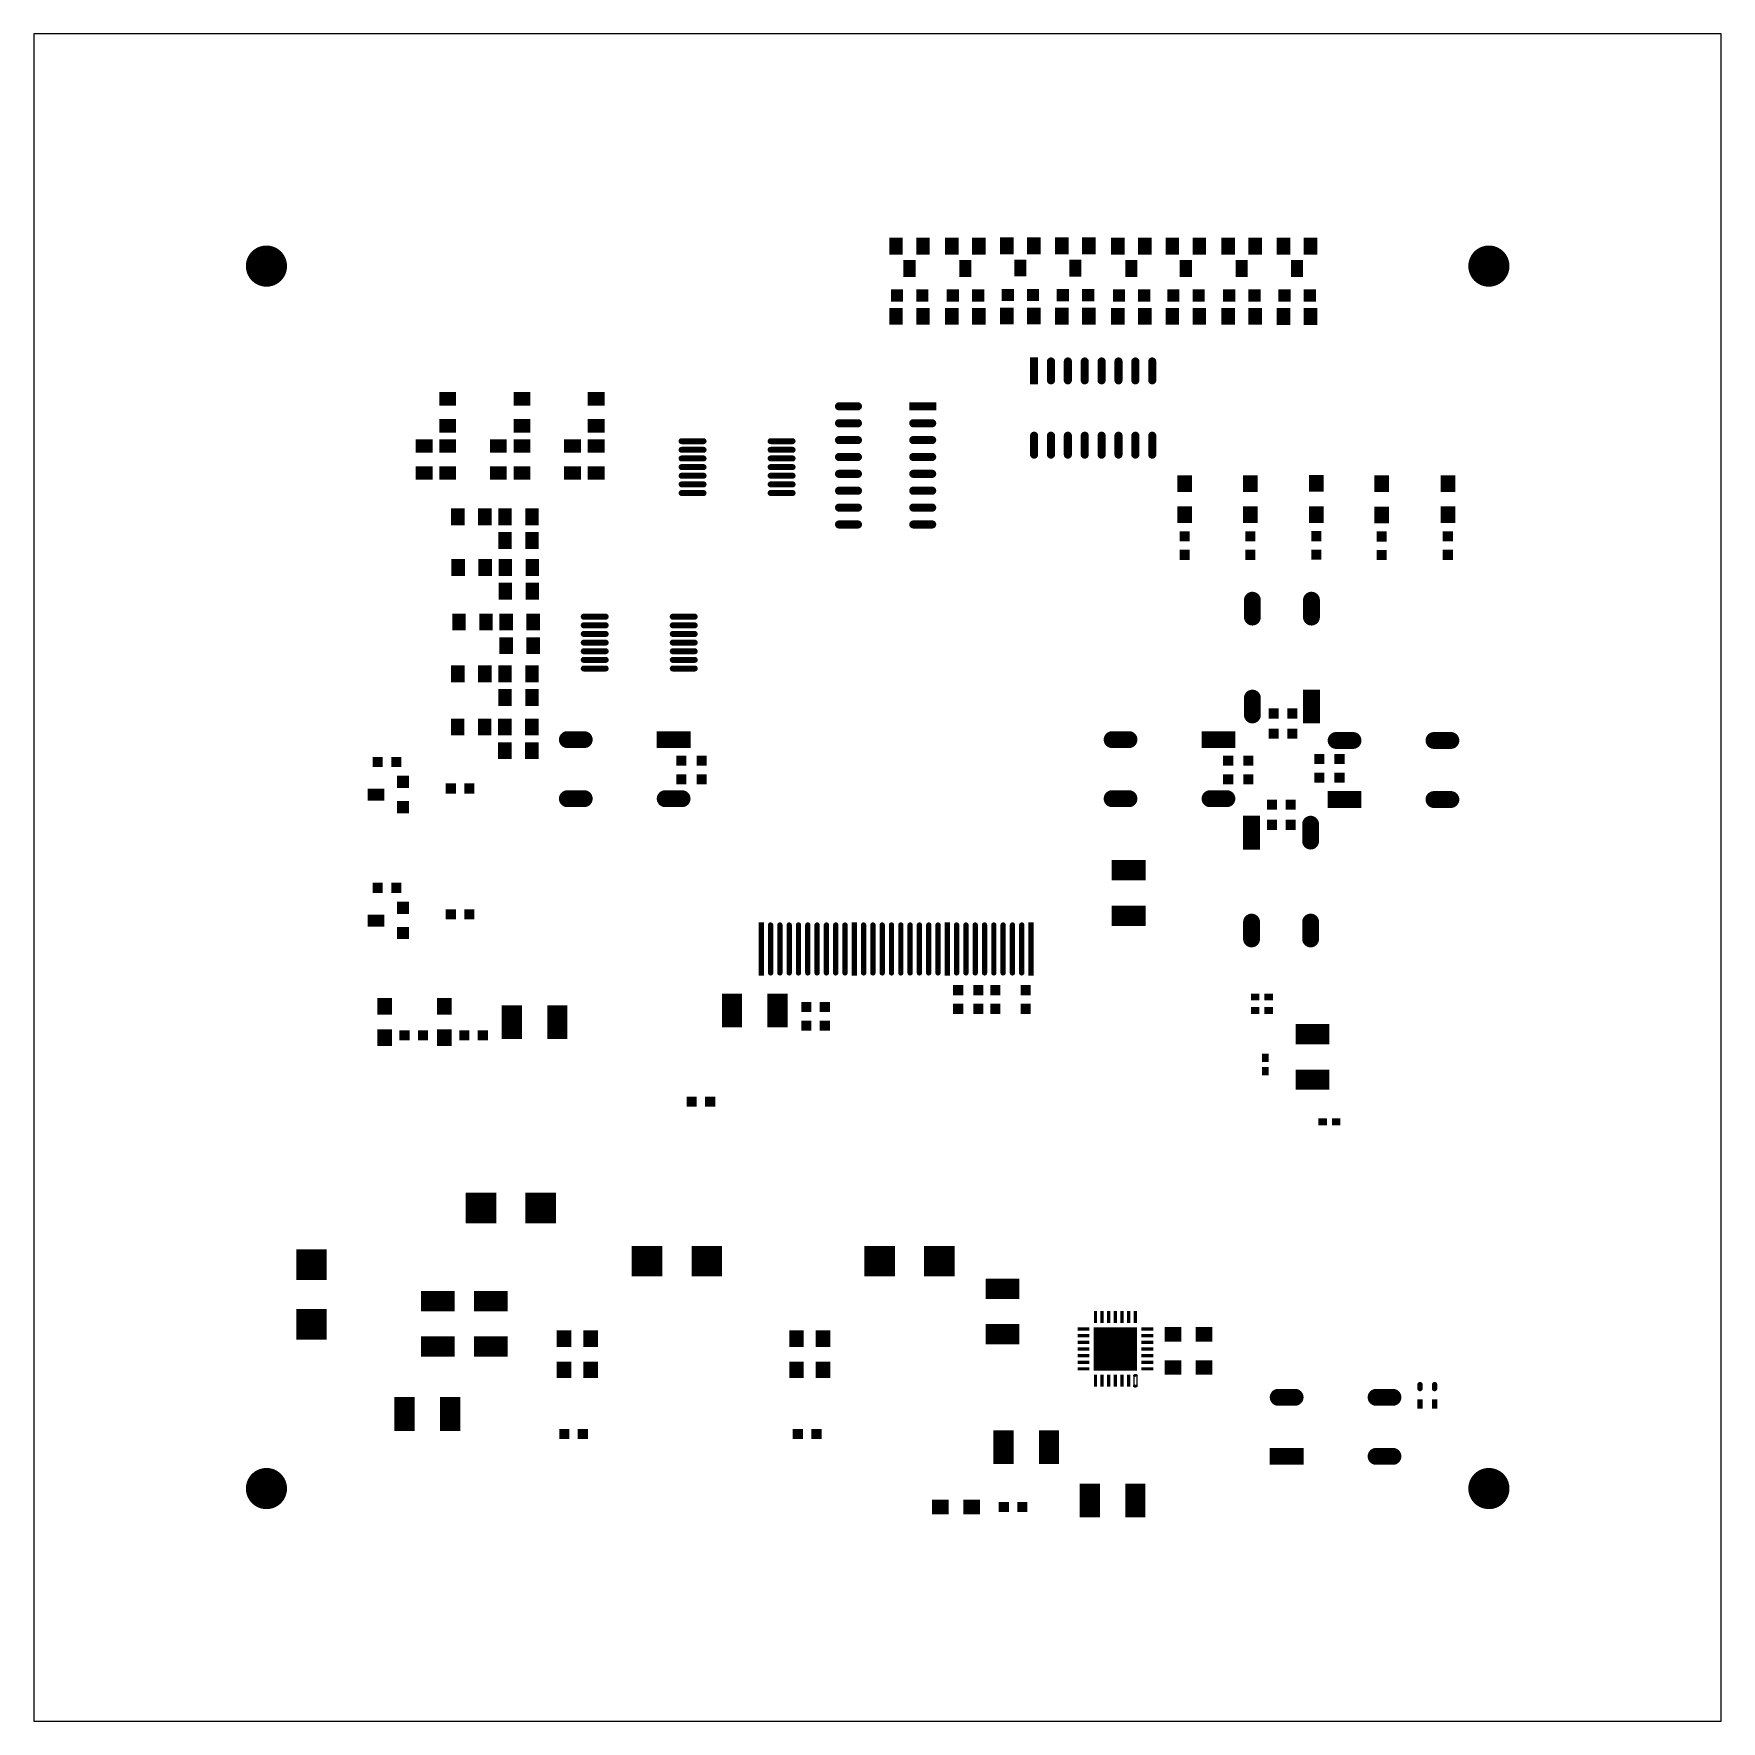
# Model space of a CAD drawing. Extents: x 0 to 5, y 0 to 5.
import ezdxf

# ---------------------------------------------------------------- set-up
doc = ezdxf.new("R2010")
doc.units = 0
doc.header["$MEASUREMENT"] = 0
doc.layers.get('0').update_dxf_attribs({"linetype": 'CONTINUOUS'})
doc.layers.add('FILM2', color=1, linetype='CONTINUOUS')
doc.layers.add('FILM3', color=1, linetype='CONTINUOUS')

# ---------------------------------------------------------------- blocks, each defined once
blk = doc.blocks.new('D15')
at = {"const_width": 0.036}
blk.add_lwpolyline([(-0.025, 0), (0.025, 0)], dxfattribs=at)
blk = doc.blocks.new('D16')
at = {"const_width": 0.036}
blk.add_lwpolyline([(-0.018, 0), (0.018, 0)], dxfattribs=at)
blk = doc.blocks.new('D17')
at = {"const_width": 0.05}
blk.add_lwpolyline([(-0.018, 0), (0.018, 0)], dxfattribs=at)
blk = doc.blocks.new('D18')
at = {"const_width": 0.036}
blk.add_lwpolyline([(-0.018, 0), (0.018, 0)], dxfattribs=at)
blk = doc.blocks.new('D22')
at = {"const_width": 0.025}
blk.add_lwpolyline([(-0.01, 0), (0.01, 0)], dxfattribs=at)
blk = doc.blocks.new('D23')
at = {"const_width": 0.03}
blk.add_lwpolyline([(-0.015, 0), (0.015, 0)], dxfattribs=at)
blk = doc.blocks.new('D25')
at = {"const_width": 0.1}
blk.add_lwpolyline([(-0.03, 0), (0.03, 0)], dxfattribs=at)
blk = doc.blocks.new('D26')
at = {"const_width": 0.06}
blk.add_lwpolyline([(-0.05, 0), (0.05, 0)], dxfattribs=at)
blk = doc.blocks.new('D32')
at = {"const_width": 0.03}
blk.add_lwpolyline([(-0.015, 0), (0.015, 0)], dxfattribs=at)
blk = doc.blocks.new('D73')
at = {"const_width": 0.0492}
blk.add_lwpolyline([(-0.02165, 0), (0.02165, 0)], dxfattribs=at)
blk = doc.blocks.new('D74')
at = {"const_width": 0.024}
blk.add_lwpolyline([(-0.028, 0), (0.028, 0)], dxfattribs=at)
at = {"const_width": 0.012}
for points in [[(-0.034, 0, 1), (-0.022, 0, 1)], [(0.022, 0, 1), (0.034, 0, 1)]]:
    blk.add_lwpolyline(points, format="xyb", close=True, dxfattribs=at)
blk = doc.blocks.new('D75')
at = {"const_width": 0.024}
blk.add_lwpolyline([(-0.04, 0), (0.04, 0)], dxfattribs=at)
blk = doc.blocks.new('D76')
at = {"const_width": 0.024}
blk.add_lwpolyline([(0, -0.028), (0, 0.028)], dxfattribs=at)
at = {"const_width": 0.012}
for points in [[(-0.006, 0.028, 1), (0.006, 0.028, 1)], [(-0.006, -0.028, 1), (0.006, -0.028, 1)]]:
    blk.add_lwpolyline(points, format="xyb", close=True, dxfattribs=at)
blk = doc.blocks.new('D77')
at = {"const_width": 0.08}
blk.add_lwpolyline([(-0.012, 0), (0.012, 0)], dxfattribs=at)
blk = doc.blocks.new('D78')
at = {"const_width": 0.0177}
blk.add_lwpolyline([(-0.0325, 0), (0.0325, 0)], dxfattribs=at)
at = {"const_width": 0.00885}
for points in [[(-0.036925, 0, 1), (-0.028075, 0, 1)], [(0.028075, 0, 1), (0.036925, 0, 1)]]:
    blk.add_lwpolyline(points, format="xyb", close=True, dxfattribs=at)
blk = doc.blocks.new('D79')
at = {"const_width": 0.05}
blk.add_lwpolyline([(0, -0.025), (0, 0.025)], dxfattribs=at)
at = {"const_width": 0.025}
for points in [[(-0.0125, 0.025, 1), (0.0125, 0.025, 1)], [(-0.0125, -0.025, 1), (0.0125, -0.025, 1)]]:
    blk.add_lwpolyline(points, format="xyb", close=True, dxfattribs=at)
blk = doc.blocks.new('D80')
at = {"const_width": 0.1}
blk.add_lwpolyline([(-0.025, 0), (0.025, 0)], dxfattribs=at)
blk = doc.blocks.new('D81')
at = {"const_width": 0.05}
blk.add_lwpolyline([(-0.025, 0), (0.025, 0)], dxfattribs=at)
at = {"const_width": 0.025}
for points in [[(-0.0375, 0, 1), (-0.0125, 0, 1)], [(0.0125, 0, 1), (0.0375, 0, 1)]]:
    blk.add_lwpolyline(points, format="xyb", close=True, dxfattribs=at)
blk = doc.blocks.new('D82')
at = {"const_width": 0.05}
blk.add_lwpolyline([(-0.05, 0), (0.05, 0)], dxfattribs=at)
blk = doc.blocks.new('D83')
at = {"const_width": 0.05}
blk.add_lwpolyline([(-0.02, 0), (0.02, 0)], dxfattribs=at)
blk = doc.blocks.new('D84')
at = {"const_width": 0.04}
blk.add_lwpolyline([(-0.025, 0), (0.025, 0)], dxfattribs=at)
blk = doc.blocks.new('D85')
at = {"const_width": 0.0433}
blk.add_lwpolyline([(-0.0246, 0), (0.0246, 0)], dxfattribs=at)
blk = doc.blocks.new('D86')
at = {"const_width": 0.128}
blk.add_lwpolyline([(-0.064, 0), (0.064, 0)], dxfattribs=at)
blk = doc.blocks.new('D87')
blk.add_lwpolyline([(0.0024, 0.0177), (-0.0024, 0.0177), (-0.0049, 0.0152), (-0.0049, -0.0152), (-0.0024, -0.0177), (0.0024, -0.0177), (0.0049, -0.0152), (0.0049, 0.0152)], close=True)
for centre in [(-0.0024, 0.0152), (0.0024, 0.0152), (-0.0024, -0.0152), (0.0024, -0.0152)]:
    blk.add_circle(centre, 0.0025)
blk = doc.blocks.new('D88')
at = {"const_width": 0.0354}
blk.add_lwpolyline([(-0.0049, 0), (0.0049, 0)], dxfattribs=at)
blk = doc.blocks.new('D89')
at = {"const_width": 0.0098}
blk.add_lwpolyline([(-0.0177, 0), (0.0177, 0)], dxfattribs=at)
blk = doc.blocks.new('D90')
at = {"const_width": 0.1575}
blk.add_lwpolyline([(-0.00785, 0), (0.00785, 0)], dxfattribs=at)
blk = doc.blocks.new('D91')
at = {"const_width": 0.0157}
blk.add_lwpolyline([(0, -0.0709), (0, 0.0709)], dxfattribs=at)
at = {"const_width": 0.00785}
for points in [[(-0.003925, 0.0709, 1), (0.003925, 0.0709, 1)], [(-0.003925, -0.0709, 1), (0.003925, -0.0709, 1)]]:
    blk.add_lwpolyline(points, format="xyb", close=True, dxfattribs=at)
blk = doc.blocks.new('D92')
at = {"const_width": 0.0906}
blk.add_lwpolyline([(-0.0453, 0), (0.0453, 0)], dxfattribs=at)
blk = doc.blocks.new('D93')
at = {"const_width": 0.0906}
blk.add_lwpolyline([(-0.0453, 0), (0.0453, 0)], dxfattribs=at)
blk = doc.blocks.new('D94')
at = {"const_width": 0.02}
blk.add_lwpolyline([(-0.0125, 0), (0.0125, 0)], dxfattribs=at)
blk = doc.blocks.new('D95')
at = {"const_width": 0.0276}
blk.add_lwpolyline([(-0.00785, 0), (0.00785, 0)], dxfattribs=at)
blk = doc.blocks.new('D96')
at = {"const_width": 0.0157}
blk.add_lwpolyline([(0, -0.00595), (0, 0.00595)], dxfattribs=at)
at = {"const_width": 0.00785}
for points in [[(-0.003925, 0.00595, 1), (0.003925, 0.00595, 1)], [(-0.003925, -0.00595, 1), (0.003925, -0.00595, 1)]]:
    blk.add_lwpolyline(points, format="xyb", close=True, dxfattribs=at)
blk = doc.blocks.new('D9508')
at = {"const_width": 0.061}
blk.add_lwpolyline([(-0.0305, 0, 1), (0.0305, 0, 1)], format="xyb", close=True, dxfattribs=at)

msp = doc.modelspace()

# ---------------------------------------------------------------- linework, layer by layer
at = {"layer": 'FILM3', "color": 1}
msp.add_lwpolyline([(5, 5), (0, 5), (0, 0), (5, 0), (5, 5)], dxfattribs=at)

# ---------------------------------------------------------------- block references
at = {"layer": 'FILM2'}
for name, p in [('D83', (2.5548, 4.3706)), ('D83', (2.6348, 4.3706)), ('D83', (2.7202, 4.3706)), ('D83', (2.8002, 4.3706)), ('D83', (2.883, 4.3718)), ('D83', (2.963, 4.3718)), ('D83', (3.0463, 4.3715)), ('D83', (3.1263, 4.3715)), ('D83', (3.2123, 4.3706)), ('D83', (3.2923, 4.3706)), ('D83', (3.3737, 4.3706)), ('D83', (3.4537, 4.3706)), ('D83', (3.5391, 4.3706)), ('D83', (3.6191, 4.3706)), ('D83', (3.7029, 4.3705)), ('D83', (3.7829, 4.3705)), ('D17', (2.5948, 4.3046)), ('D17', (2.7602, 4.3046)), ('D17', (2.923, 4.3058)), ('D17', (3.0863, 4.3055)), ('D17', (3.2523, 4.3046)), ('D17', (3.4137, 4.3046)), ('D17', (3.5791, 4.3046)), ('D17', (3.7429, 4.3045)), ('D18', (2.5578, 4.2246)), ('D18', (2.6328, 4.2246)), ('D18', (2.7232, 4.2246)), ('D18', (2.7982, 4.2246)), ('D18', (2.886, 4.2258)), ('D18', (2.961, 4.2258)), ('D18', (3.0493, 4.2255)), ('D18', (3.1243, 4.2255)), ('D18', (3.2153, 4.2246)), ('D18', (3.2903, 4.2246)), ('D18', (3.3767, 4.2246)), ('D18', (3.4517, 4.2246)), ('D18', (3.5421, 4.2246)), ('D18', (3.6171, 4.2246)), ('D18', (3.7059, 4.2245)), ('D18', (3.7809, 4.2245)), ('D83', (2.5548, 4.1626)), ('D83', (2.6348, 4.1626)), ('D83', (2.7202, 4.1626)), ('D83', (2.8002, 4.1626)), ('D83', (2.883, 4.1638)), ('D83', (2.963, 4.1638)), ('D83', (3.0463, 4.1635)), ('D83', (3.1263, 4.1635)), ('D83', (3.2123, 4.1626)), ('D83', (3.2923, 4.1626)), ('D83', (3.3737, 4.1626)), ('D83', (3.4537, 4.1626)), ('D83', (3.5391, 4.1626)), ('D83', (3.6191, 4.1626)), ('D83', (3.7029, 4.1625)), ('D83', (3.7829, 4.1625)), ('D77', (2.964, 4.001)), ('D76', (3.014, 4.001)), ('D76', (3.064, 4.001)), ('D76', (3.114, 4.001)), ('D76', (3.164, 4.001)), ('D76', (3.214, 4.001)), ('D76', (3.264, 4.001)), ('D76', (3.314, 4.001)), ('D84', (1.2265, 3.9185)), ('D84', (1.4465, 3.9185)), ('D84', (1.6665, 3.9185)), ('D74', (2.414, 3.896)), ('D75', (2.634, 3.896)), ('D84', (1.2265, 3.8385)), ('D84', (1.4465, 3.8385)), ('D84', (1.6665, 3.8385)), ('D74', (2.414, 3.846)), ('D74', (2.634, 3.846)), ('D78', (1.9521, 3.7928)), ('D78', (2.2159, 3.7928)), ('D74', (2.414, 3.796)), ('D74', (2.634, 3.796)), ('D76', (2.964, 3.781)), ('D76', (3.014, 3.781)), ('D76', (3.064, 3.781)), ('D76', (3.114, 3.781)), ('D76', (3.164, 3.781)), ('D76', (3.214, 3.781)), ('D76', (3.264, 3.781)), ('D76', (3.314, 3.781)), ('D84', (1.1565, 3.7785)), ('D84', (1.2265, 3.7785)), ('D84', (1.3765, 3.7785)), ('D84', (1.4465, 3.7785)), ('D84', (1.5965, 3.7785)), ('D84', (1.6665, 3.7785)), ('D78', (1.9521, 3.7672)), ('D78', (1.9521, 3.7416)), ('D78', (2.2159, 3.7672)), ('D78', (2.2159, 3.7416)), ('D74', (2.414, 3.746)), ('D74', (2.634, 3.746)), ('D84', (1.1565, 3.6985)), ('D84', (1.2265, 3.6985)), ('D84', (1.3765, 3.6985)), ('D84', (1.4465, 3.6985)), ('D84', (1.5965, 3.6985)), ('D84', (1.6665, 3.6985)), ('D78', (1.9521, 3.716)), ('D78', (2.2159, 3.716)), ('D74', (2.414, 3.696)), ('D74', (2.634, 3.696)), ('D78', (1.9521, 3.6904)), ('D78', (1.9521, 3.6648)), ('D78', (2.2159, 3.6904)), ('D78', (2.2159, 3.6648)), ('D74', (2.414, 3.646)), ('D74', (2.634, 3.646)), ('D73', (3.41, 3.6673)), ('D73', (3.605, 3.6673)), ('D73', (3.8, 3.6678)), ('D73', (3.994, 3.6668)), ('D73', (4.19, 3.6673)), ('D78', (1.9521, 3.6392)), ('D78', (2.2159, 3.6392)), ('D74', (2.414, 3.596)), ('D74', (2.634, 3.596)), ('D83', (1.2565, 3.5685)), ('D83', (1.3365, 3.5685)), ('D83', (1.3965, 3.5685)), ('D83', (1.4765, 3.5685)), ('D74', (2.414, 3.546)), ('D74', (2.634, 3.546)), ('D73', (3.41, 3.5747)), ('D73', (3.605, 3.5747)), ('D73', (3.8, 3.5752)), ('D73', (3.994, 3.5742)), ('D73', (4.19, 3.5747)), ('D83', (1.3965, 3.4985)), ('D83', (1.4765, 3.4985)), ('D32', (3.41, 3.511)), ('D32', (3.605, 3.511)), ('D32', (3.8, 3.5115)), ('D32', (3.994, 3.5105)), ('D32', (4.19, 3.511)), ('D32', (3.41, 3.456)), ('D32', (3.605, 3.456)), ('D32', (3.8, 3.4565)), ('D32', (3.994, 3.4555)), ('D32', (4.19, 3.456)), ('D83', (1.2574, 3.4183)), ('D83', (1.3374, 3.4183)), ('D83', (1.3974, 3.4183)), ('D83', (1.4774, 3.4183)), ('D83', (1.3974, 3.3483)), ('D83', (1.4774, 3.3483)), ('D79', (3.6108, 3.2966)), ('D79', (3.7858, 3.2966)), ('D83', (1.2598, 3.257)), ('D83', (1.3398, 3.257)), ('D83', (1.3998, 3.257)), ('D83', (1.4798, 3.257)), ('D78', (1.6621, 3.2728)), ('D78', (1.6621, 3.2472)), ('D78', (1.9259, 3.2728)), ('D78', (1.9259, 3.2472)), ('D83', (1.3998, 3.187)), ('D83', (1.4798, 3.187)), ('D78', (1.6621, 3.2216)), ('D78', (1.6621, 3.196)), ('D78', (1.9259, 3.2216)), ('D78', (1.9259, 3.196)), ('D78', (1.6621, 3.1704)), ('D78', (1.6621, 3.1448)), ('D78', (1.9259, 3.1704)), ('D78', (1.9259, 3.1448)), ('D83', (1.2565, 3.1035)), ('D83', (1.3365, 3.1035)), ('D83', (1.3965, 3.1035)), ('D83', (1.4765, 3.1035)), ('D78', (1.6621, 3.1192)), ('D78', (1.9259, 3.1192)), ('D83', (1.3965, 3.0335)), ('D83', (1.4765, 3.0335)), ('D79', (3.6108, 3.0066)), ('D80', (3.7858, 3.0066)), ('D23', (3.674, 2.986)), ('D23', (3.729, 2.986)), ('D83', (1.256, 2.9458)), ('D83', (1.336, 2.9458)), ('D83', (1.396, 2.9458)), ('D83', (1.476, 2.9458)), ('D83', (1.396, 2.8758)), ('D83', (1.476, 2.8758)), ('D81', (1.606, 2.9085)), ('D82', (1.896, 2.9085)), ('D81', (3.2202, 2.9085)), ('D82', (3.5102, 2.9085)), ('D23', (3.674, 2.926)), ('D23', (3.729, 2.926)), ('D81', (3.8839, 2.906)), ('D81', (4.1739, 2.906)), ('D23', (1.0192, 2.8424)), ('D23', (1.0742, 2.8424)), ('D32', (1.919, 2.846)), ('D32', (1.979, 2.846)), ('D32', (3.539, 2.846)), ('D32', (3.599, 2.846)), ('D32', (3.809, 2.851)), ('D32', (3.869, 2.851)), ('D16', (1.0939, 2.7834)), ('D32', (1.919, 2.791)), ('D32', (1.979, 2.791)), ('D32', (3.539, 2.791)), ('D32', (3.599, 2.791)), ('D32', (3.809, 2.796)), ('D32', (3.869, 2.796)), ('D15', (1.0139, 2.7454)), ('D23', (1.2357, 2.7637)), ('D23', (1.2907, 2.7637)), ('D81', (1.606, 2.7335)), ('D81', (1.896, 2.7335)), ('D81', (3.2202, 2.7335)), ('D81', (3.5102, 2.7335)), ('D82', (3.8839, 2.731)), ('D81', (4.1739, 2.731)), ('D16', (1.0939, 2.7084)), ('D23', (3.669, 2.716)), ('D23', (3.724, 2.716)), ('D80', (3.6083, 2.6329)), ('D23', (3.669, 2.656)), ('D23', (3.724, 2.656)), ('D79', (3.7833, 2.6329)), ('D26', (3.2443, 2.5217)), ('D23', (1.0192, 2.4693)), ('D23', (1.0742, 2.4693)), ('D16', (1.0939, 2.4103)), ('D23', (1.2357, 2.3906)), ('D23', (1.2907, 2.3906)), ('D26', (3.2443, 2.3867)), ('D15', (1.0139, 2.3723)), ('D16', (1.0939, 2.3353)), ('D90', (2.1557, 2.2883)), ('D91', (2.1833, 2.2883)), ('D91', (2.2108, 2.2883)), ('D91', (2.2384, 2.2883)), ('D91', (2.2659, 2.2883)), ('D91', (2.2935, 2.2883)), ('D91', (2.321, 2.2883)), ('D91', (2.3486, 2.2883)), ('D90', (2.4313, 2.2883)), ('D91', (2.3762, 2.2883)), ('D91', (2.4037, 2.2883)), ('D91', (2.4588, 2.2883)), ('D91', (2.4864, 2.2883)), ('D91', (2.514, 2.2883)), ('D91', (2.5415, 2.2883)), ('D91', (2.5691, 2.2883)), ('D91', (2.5966, 2.2883)), ('D91', (2.6242, 2.2883)), ('D90', (2.7069, 2.2883)), ('D91', (2.6518, 2.2883)), ('D91', (2.6793, 2.2883)), ('D91', (2.7344, 2.2883)), ('D91', (2.762, 2.2883)), ('D91', (2.7896, 2.2883)), ('D91', (2.8171, 2.2883)), ('D91', (2.8447, 2.2883)), ('D91', (2.8722, 2.2883)), ('D90', (2.9549, 2.2883)), ('D91', (2.8998, 2.2883)), ('D91', (2.9273, 2.2883)), ('D79', (3.6083, 2.3429)), ('D79', (3.7833, 2.3429)), ('D25', (2.069, 2.106)), ('D25', (2.204, 2.106)), ('D32', (2.739, 2.166)), ('D32', (2.799, 2.166)), ('D32', (2.849, 2.166)), ('D32', (2.939, 2.166)), ('D94', (3.619, 2.146)), ('D94', (3.659, 2.146)), ('D73', (1.0396, 2.118)), ('D73', (1.2167, 2.118)), ('D25', (1.4164, 2.0717)), ('D25', (1.5514, 2.0717)), ('D32', (2.289, 2.116)), ('D32', (2.344, 2.116)), ('D32', (2.739, 2.111)), ('D32', (2.799, 2.111)), ('D32', (2.849, 2.111)), ('D32', (2.939, 2.111)), ('D94', (3.619, 2.106)), ('D94', (3.659, 2.106)), ('D73', (1.0396, 2.0255)), ('D73', (1.2167, 2.0255)), ('D32', (2.289, 2.061)), ('D32', (2.344, 2.061)), ('D26', (3.789, 2.036)), ('D23', (1.0986, 2.0324)), ('D23', (1.1536, 2.0324)), ('D23', (1.2758, 2.0324)), ('D23', (1.3308, 2.0324)), ('D22', (3.649, 1.966)), ('D22', (3.649, 1.926)), ('D26', (3.789, 1.901)), ('D23', (1.9491, 1.8355)), ('D23', (2.0041, 1.8355)), ('D94', (3.819, 1.776)), ('D94', (3.859, 1.776)), ('D93', (1.325, 1.5206)), ('D93', (1.5022, 1.5206)), ('D93', (1.8171, 1.3631)), ('D93', (1.9943, 1.3631)), ('D93', (2.5061, 1.3631)), ('D93', (2.6833, 1.3631)), ('D92', (0.823, 1.3532)), ('D26', (2.8703, 1.2816)), ('D26', (1.197, 1.245)), ('D26', (1.3545, 1.245)), ('D92', (0.823, 1.1761)), ('D88', (3.1459, 1.1977)), ('D88', (3.1655, 1.1977)), ('D88', (3.1852, 1.1977)), ('D88', (3.2049, 1.1977)), ('D88', (3.2246, 1.1977)), ('D88', (3.2443, 1.1977)), ('D88', (3.264, 1.1977)), ('D73', (1.571, 1.1338)), ('D73', (1.6498, 1.1338)), ('D73', (2.26, 1.1338)), ('D73', (2.3388, 1.1338)), ('D26', (2.8703, 1.1466)), ('D86', (3.2049, 1.1032)), ('D89', (3.1104, 1.1623)), ('D89', (3.2994, 1.1623)), ('D85', (3.3752, 1.1466)), ('D85', (3.4677, 1.1466)), ('D26', (1.197, 1.11)), ('D26', (1.3545, 1.11)), ('D89', (3.1104, 1.1426)), ('D89', (3.1104, 1.1229)), ('D89', (3.1104, 1.1032)), ('D89', (3.2994, 1.1426)), ('D89', (3.2994, 1.1229)), ('D89', (3.2994, 1.1032)), ('D73', (1.571, 1.0412)), ('D73', (1.6498, 1.0412)), ('D73', (2.26, 1.0412)), ('D73', (2.3388, 1.0412)), ('D89', (3.1104, 1.0836)), ('D89', (3.1104, 1.0639)), ('D89', (3.2994, 1.0836)), ('D89', (3.2994, 1.0639)), ('D85', (3.3752, 1.0481)), ('D85', (3.4677, 1.0481)), ('D89', (3.1104, 1.0442)), ('D88', (3.1459, 1.0088)), ('D88', (3.1655, 1.0088)), ('D88', (3.1852, 1.0088)), ('D88', (3.2049, 1.0088)), ('D88', (3.2246, 1.0088)), ('D88', (3.2443, 1.0088)), ('D87', (3.264, 1.0088)), ('D89', (3.2994, 1.0442)), ('D96', (4.1073, 0.9916)), ('D96', (4.1507, 0.9916)), ('D25', (1.0986, 0.9103)), ('D25', (1.2336, 0.9103)), ('D81', (3.7123, 0.9598)), ('D81', (4.0023, 0.9598)), ('D95', (4.1073, 0.9404)), ('D95', (4.1507, 0.9404)), ('D23', (1.572, 0.8513)), ('D23', (1.627, 0.8513)), ('D23', (2.2641, 0.8513)), ('D23', (2.3191, 0.8513)), ('D25', (2.8731, 0.8119)), ('D25', (3.0081, 0.8119)), ('D82', (3.7123, 0.7848)), ('D81', (4.0023, 0.7848)), ('D25', (3.129, 0.6544)), ('D25', (3.264, 0.6544)), ('D85', (2.6862, 0.6347)), ('D85', (2.7787, 0.6347)), ('D23', (2.8743, 0.6347)), ('D23', (2.9293, 0.6347))]:
    msp.add_blockref(name, p, dxfattribs=at)
at = {"layer": 'FILM3'}
for p in [(0.6895, 4.3115), (4.3115, 4.3115), (0.6895, 0.6895), (4.3115, 0.6895)]:
    msp.add_blockref('D9508', p, dxfattribs=at)

doc.saveas('drawing.dxf')
